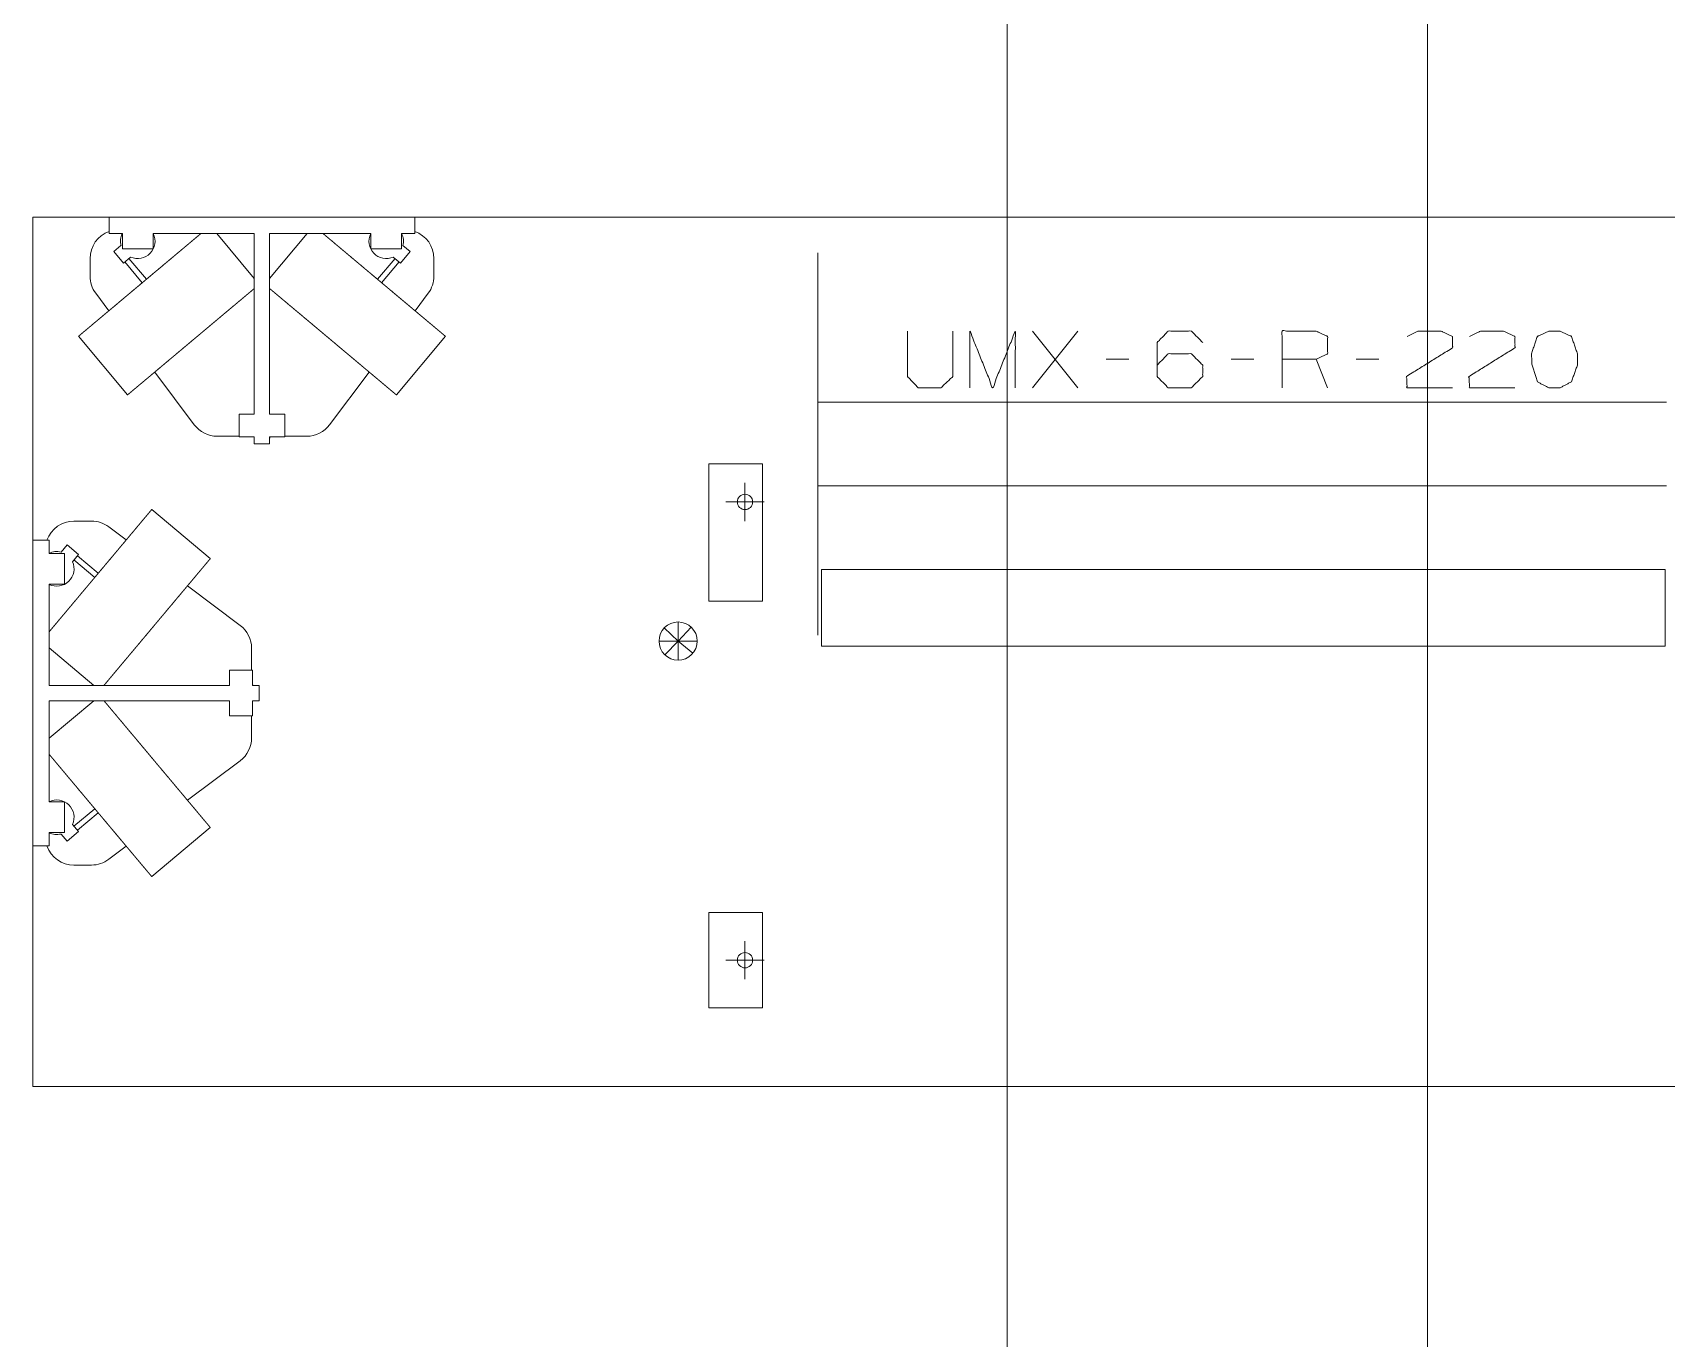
# Model space of a CAD drawing. Header units: millimetres. Extents: x 3056 to 110866, y 16649 to 58349.
# Drawn here: x 66406 to 70681, y 23888 to 27304 of the extents above; entities that cross this region are included whole.
import ezdxf

# ---------------------------------------------------------------- set-up
doc = ezdxf.new("R2010")
doc.units = ezdxf.units.MM
doc.layers.add('1', color=7, linetype='Continuous', true_color=0xffffff)

msp = doc.modelspace()

# ---------------------------------------------------------------- linework, layer by layer
at = {"layer": '1', "color": 143, "linetype": 'Continuous', "lineweight": 13}
for p, q in [((68956.5, 55863.3), (68956.5, 17870.4)), ((70056.5, 17870.4), (70056.5, 53003.3))]:
    msp.add_line(p, q, dxfattribs=at)
at = {"layer": '1', "color": 80, "linetype": 'Continuous', "lineweight": 13}
for p, q in [((66406.5, 24547.3), (66406.5, 26821.3)), ((66406.5, 24547.3), (66406.5, 26821.3)), ((66406.5, 26821.3), (72033.5, 26821.3)), ((66406.5, 26821.3), (72033.5, 26821.3)), ((66606.5, 26821.3), (66606.5, 26778.3)), ((67406.5, 26821.3), (67406.5, 26778.3)), ((66606.5, 26778.3), (66641.5, 26778.3)), ((66641.5, 26778.3), (66641.5, 26738.3)), ((66721.5, 26778.3), (66986.5, 26778.3)), ((66721.5, 26778.3), (66721.5, 26738.3)), ((66986.5, 26661.2), (66888.2, 26778.3)), ((66986.5, 26778.3), (66986.5, 26306.3)), ((67026.5, 26778.3), (67026.5, 26306.3)), ((67124.7, 26778.3), (67026.5, 26661.2)), ((67026.5, 26778.3), (67291.5, 26778.3)), ((67291.5, 26778.3), (67291.5, 26738.3)), ((67371.5, 26778.3), (67371.5, 26738.3)), ((67371.5, 26778.3), (67406.5, 26778.3)), ((66637.6, 26747.2), (66618.9, 26731.4)), ((66644.1, 26701.3), (66618.9, 26731.4)), ((66721.5, 26738.3), (66641.5, 26738.3)), ((67371.5, 26738.3), (67291.5, 26738.3)), ((67368.8, 26701.3), (67394.1, 26731.4)), ((67375.3, 26747.2), (67394.1, 26731.4)), ((66556.5, 26667.3), (66556.5, 26713.3)), ((66662.9, 26717), (66644.1, 26701.3)), ((66647.6, 26704.2), (66693.2, 26649.8)), ((66703.9, 26658.8), (66658.3, 26713.2)), ((67354.7, 26713.2), (67309, 26658.8)), ((67319.7, 26649.8), (67365.4, 26704.2)), ((67350.1, 26717), (67368.8, 26701.3)), ((67456.5, 26713.3), (67456.5, 26667.3)), ((66571.5, 26622.3), (66605.8, 26576.5)), ((67407.1, 26576.5), (67441.5, 26622.3)), ((66526.2, 26509.7), (66654.8, 26356.5)), ((67358.2, 26356.5), (67486.7, 26509.7)), ((69022.6, 26375), (69141.3, 26523.4)), ((69141.3, 26375), (69022.6, 26523.4)), ((69275.1, 26450), (69215.7, 26450)), ((69601.9, 26450), (69542.6, 26450)), ((69795.1, 26375), (69765.4, 26450)), ((69928.8, 26450), (69869.4, 26450)), ((66726, 26416.3), (66829.5, 26278.3)), ((67183.5, 26278.3), (67286.9, 26416.3)), ((70681.5, 26337.5), (68461.5, 26337.5)), ((66946.5, 26306.3), (66946.5, 26246.3)), ((66986.5, 26306.3), (66946.5, 26306.3)), ((67026.5, 26306.3), (67066.5, 26306.3)), ((67066.5, 26306.3), (67066.5, 26246.3)), ((66946.5, 26248.3), (66889.5, 26248.3)), ((66986.5, 26246.3), (66946.5, 26246.3)), ((66986.5, 26246.3), (66986.5, 26228.3)), ((67026.5, 26228.3), (66986.5, 26228.3)), ((67026.5, 26246.3), (67066.5, 26246.3)), ((67026.5, 26246.3), (67026.5, 26228.3)), ((67026.7, 26243.6), (67026.5, 26243.6)), ((67026.7, 26243.6), (67026.7, 26246.3)), ((67123.5, 26248.3), (67066.5, 26248.3)), ((68176, 26176.3), (68176, 25816.3)), ((68316, 26176.3), (68176, 26176.3)), ((68316, 25816.3), (68316, 26176.3)), ((68270.5, 26126.3), (68270.5, 26026.3)), ((68461.5, 26118.4), (70681.5, 26118.4)), ((66871.3, 25928), (66718.1, 26056.6)), ((68220.5, 26076.3), (68320.5, 26076.3)), ((66514.5, 26026.3), (66560.5, 26026.3)), ((66651.3, 25976.9), (66605.5, 26011.3)), ((66406.5, 25976.3), (66449.5, 25976.3)), ((66449.5, 25941.3), (66449.5, 25976.3)), ((66480.6, 25945.2), (66496.4, 25963.9)), ((66526.5, 25938.7), (66496.4, 25963.9)), ((66449.5, 25941.3), (66489.5, 25941.3)), ((66489.5, 25941.3), (66489.5, 25861.3)), ((66510.7, 25919.9), (66526.5, 25938.7)), ((66514.6, 25924.5), (66569, 25878.8)), ((66578, 25889.6), (66523.6, 25935.2)), ((68470.5, 25899.3), (70678.5, 25899.3)), ((68470.5, 25699.3), (68470.5, 25899.3)), ((70678.5, 25899.3), (70678.5, 25699.3)), ((66449.5, 25861.3), (66489.5, 25861.3)), ((66449.5, 25596.3), (66449.5, 25861.3)), ((66949.5, 25753.3), (66811.5, 25856.8)), ((68176, 25816.3), (68316, 25816.3)), ((68095.5, 25712.3), (68059.1, 25746.6)), ((68095.5, 25712.3), (68095.5, 25762.3)), ((68095.5, 25712.3), (68129.8, 25748.7)), ((66449.5, 25694.5), (66566.5, 25596.3)), ((66979.5, 25693.3), (66979.5, 25636.3)), ((68095.5, 25712.3), (68045.5, 25712.3)), ((68095.5, 25712.3), (68061.1, 25675.9)), ((68095.5, 25712.3), (68134.3, 25680.8)), ((68095.5, 25712.3), (68095.5, 25662.3)), ((68095.5, 25712.3), (68145.5, 25712.3)), ((70678.5, 25699.3), (68470.5, 25699.3)), ((66921.5, 25636.3), (66981.5, 25636.3)), ((66921.5, 25596.3), (66921.5, 25636.3)), ((66981.5, 25596.3), (66981.5, 25636.3)), ((66449.5, 25596.3), (66921.5, 25596.3)), ((66984.1, 25596.6), (66981.5, 25596.5)), ((66981.5, 25596.3), (66999.5, 25596.3)), ((66984.1, 25596.6), (66984.1, 25596.3)), ((66999.5, 25596.3), (66999.5, 25556.3)), ((66449.5, 25291.3), (66449.5, 25556.3)), ((66566.5, 25556.3), (66449.5, 25458.1)), ((66449.5, 25556.3), (66921.5, 25556.3)), ((66921.5, 25556.3), (66921.5, 25516.3)), ((66981.5, 25556.3), (66999.5, 25556.3)), ((66981.5, 25556.3), (66981.5, 25516.3)), ((66921.5, 25516.3), (66981.5, 25516.3)), ((66979.5, 25516.3), (66979.5, 25459.3)), ((66811.5, 25295.8), (66949.5, 25399.3)), ((66449.5, 25291.3), (66489.5, 25291.3)), ((66489.5, 25291.3), (66489.5, 25211.3)), ((66569, 25273.8), (66514.6, 25228.1)), ((66510.7, 25232.7), (66526.5, 25213.9)), ((66523.6, 25217.4), (66578, 25263)), ((66718.1, 25096), (66871.3, 25224.6)), ((66449.5, 25211.3), (66489.5, 25211.3)), ((66449.5, 25176.3), (66449.5, 25211.3)), ((66480.6, 25207.4), (66496.4, 25188.7)), ((66526.5, 25213.9), (66496.4, 25188.7)), ((66406.5, 25176.3), (66449.5, 25176.3)), ((66605.5, 25141.3), (66651.3, 25175.7)), ((66560.5, 25126.3), (66514.5, 25126.3)), ((68176, 25002.3), (68176, 24752.3)), ((68316, 25002.3), (68176, 25002.3)), ((68316, 24752.3), (68316, 25002.3)), ((68270.5, 24927.3), (68270.5, 24827.3)), ((68220.5, 24877.3), (68320.5, 24877.3)), ((68176, 24752.3), (68316, 24752.3)), ((72033.5, 24547.3), (66406.5, 24547.3)), ((72033.5, 24547.3), (66406.5, 24547.3))]:
    msp.add_line(p, q, dxfattribs=at)
for centre, radius in [((68270.5, 26076.3), 20), ((68095.5, 25712.3), 50), ((68270.5, 24877.3), 20)]:
    msp.add_circle(centre, radius, dxfattribs=at)
for centre, radius, start, end in [((66631.5, 26713.3), 75, 109.4723, 180), ((66681.5, 26758.3), 45.2, 153.7683, 194.2622), ((66681.5, 26758.3), 45.2, 245.7378, 26.2321), ((67331.5, 26758.3), 45.2, 153.7679, 294.2622), ((67331.5, 26758.3), 45.2, 345.7378, 26.2317), ((67381.5, 26713.3), 75, 0, 70.5277), ((66631.5, 26667.3), 75, 180, 216.8699), ((67381.5, 26667.3), 75, 323.1301, 0), ((66889.5, 26323.3), 75, 216.8699, 270), ((67123.5, 26323.3), 75, 270, 323.1301), ((66514.5, 25951.3), 75, 90, 160.5277), ((66560.5, 25951.3), 75, 53.1301, 90), ((66469.5, 25901.3), 45.2, 75.7378, 116.2317), ((66469.5, 25901.3), 45.2, 243.7679, 24.2622), ((66904.5, 25693.3), 75, 0, 53.1301), ((66904.5, 25459.3), 75, 306.8699, 360), ((66469.5, 25251.3), 45.2, 335.7378, 116.2321), ((66469.5, 25251.3), 45.2, 243.7683, 284.2622), ((66514.5, 25201.3), 75, 199.4723, 270), ((66560.5, 25201.3), 75, 270, 306.8699)]:
    msp.add_arc(centre, radius, start, end, dxfattribs=at)
for points, knots in [([(66846.3, 26778.3), (66843.6, 26776), (66842.1, 26774.8), (66840.7, 26773.6), (66839.2, 26772.3), (66837.7, 26771), (66834.5, 26768.4), (66832.9, 26767), (66831.3, 26765.7), (66827.9, 26762.8), (66824.4, 26759.9), (66820.8, 26756.8), (66817, 26753.7), (66813.2, 26750.5), (66811.2, 26748.8), (66807.2, 26745.5), (66805.2, 26743.8), (66803.1, 26742), (66801.1, 26740.3), (66798.9, 26738.5), (66794.7, 26734.9), (66790.3, 26731.3), (66785.8, 26727.5), (66783.6, 26725.6), (66779, 26721.8), (66776.7, 26719.9), (66774.4, 26717.9), (66769.7, 26714), (66764.9, 26709.9), (66760, 26705.9), (66757.6, 26703.8), (66752.7, 26699.7), (66750.2, 26697.6), (66745.2, 26693.4), (66740.2, 26689.2), (66735.1, 26684.9), (66730, 26680.7), (66727.4, 26678.5), (66724.8, 26676.3), (66722.2, 26674.2), (66717.1, 26669.8), (66711.9, 26665.5), (66706.7, 26661.1), (66704.1, 26658.9), (66701.5, 26656.7), (66696.3, 26652.4), (66693.7, 26650.2), (66688.4, 26645.8), (66683.3, 26641.5), (66678.1, 26637.1), (66672.9, 26632.8), (66670.3, 26630.6), (66667.8, 26628.5), (66662.6, 26624.2), (66660.1, 26622), (66657.6, 26619.9), (66652.5, 26615.7), (66650, 26613.6), (66647.5, 26611.5), (66645, 26609.4), (66640.1, 26605.3), (66635.2, 26601.2), (66630.4, 26597.1), (66625.7, 26593.1), (66623.3, 26591.2), (66621, 26589.2), (66616.4, 26585.3), (66614.1, 26583.4), (66611.8, 26581.5), (66609.6, 26579.6), (66607.4, 26577.8), (66605.1, 26575.9), (66603, 26574.1), (66598.7, 26570.5), (66596.6, 26568.7), (66594.5, 26567), (66590.4, 26563.5), (66586.4, 26560.2), (66584.4, 26558.5), (66580.5, 26555.3), (66578.7, 26553.7), (66576.8, 26552.1), (66573.2, 26549.1), (66571.4, 26547.6), (66567.9, 26544.7), (66566.2, 26543.3), (66564.6, 26541.9), (66561.4, 26539.2), (66559.8, 26537.9), (66556.8, 26535.3), (66553.9, 26532.9), (66552.5, 26531.7), (66551.1, 26530.6), (66548.5, 26528.4), (66547.2, 26527.3), (66546, 26526.3), (66543.6, 26524.3), (66541.4, 26522.4), (66540.4, 26521.6), (66539.4, 26520.7), (66537.4, 26519.1), (66536.5, 26518.4), (66535.7, 26517.6), (66534, 26516.2), (66533.3, 26515.6), (66532.6, 26515), (66531.9, 26514.4), (66531.2, 26513.9), (66530.6, 26513.4), (66530.1, 26512.9), (66529.5, 26512.5), (66529, 26512.1), (66528.6, 26511.7), (66528.2, 26511.3), (66527.5, 26510.7), (66526.9, 26510.3), (66526.7, 26510.1), (66526.5, 26509.9), (66526.4, 26509.8), (66526.3, 26509.7), (66526.2, 26509.7), (66526.2, 26509.7)], [0, 0, 0.008593, 0.013091, 0.0176, 0.0223, 0.02701, 0.036825, 0.041921, 0.047023, 0.057602, 0.068549, 0.079856, 0.09151, 0.103509, 0.109662, 0.122142, 0.12847, 0.134937, 0.141413, 0.148028, 0.161402, 0.175052, 0.18897, 0.195985, 0.210267, 0.217521, 0.224779, 0.239506, 0.254445, 0.269563, 0.277212, 0.292586, 0.300321, 0.315925, 0.331663, 0.347528, 0.363486, 0.371517, 0.379539, 0.387602, 0.403767, 0.419972, 0.436219, 0.444353, 0.452497, 0.468779, 0.476914, 0.493182, 0.509415, 0.525612, 0.541746, 0.549781, 0.557813, 0.573784, 0.581717, 0.589653, 0.605405, 0.613221, 0.621027, 0.628775, 0.644167, 0.659398, 0.674449, 0.689297, 0.696682, 0.703944, 0.718374, 0.725529, 0.732558, 0.739596, 0.746508, 0.753416, 0.760183, 0.773599, 0.780228, 0.786712, 0.799539, 0.812064, 0.818234, 0.830269, 0.836121, 0.841968, 0.853311, 0.858812, 0.869611, 0.874928, 0.880052, 0.890095, 0.89503, 0.904486, 0.913546, 0.91786, 0.922179, 0.930404, 0.934295, 0.938192, 0.945549, 0.952461, 0.955697, 0.958923, 0.964937, 0.967714, 0.970482, 0.97557, 0.97788, 0.980181, 0.982248, 0.984325, 0.986149, 0.987982, 0.989573, 0.99116, 0.992513, 0.993856, 0.996067, 0.997784, 0.9984, 0.999021, 0.999389, 0.999753, 0.999883, 1, 1]), ([(67486.7, 26509.7), (67486.7, 26509.7), (67486.7, 26509.7), (67486.5, 26509.8), (67486.4, 26509.9), (67486.2, 26510.1), (67486, 26510.3), (67485.5, 26510.7), (67484.8, 26511.3), (67484.3, 26511.7), (67483.9, 26512.1), (67483.4, 26512.5), (67482.9, 26512.9), (67481.7, 26513.9), (67480.4, 26515), (67479.7, 26515.6), (67478.9, 26516.2), (67477.3, 26517.6), (67476.4, 26518.4), (67475.5, 26519.1), (67473.6, 26520.7), (67472.6, 26521.6), (67471.5, 26522.4), (67469.3, 26524.3), (67468.1, 26525.3), (67467, 26526.3), (67465.7, 26527.3), (67464.5, 26528.4), (67463.1, 26529.5), (67461.8, 26530.6), (67460.4, 26531.7), (67459.1, 26532.9), (67457.6, 26534.1), (67456.2, 26535.3), (67454.6, 26536.6), (67451.6, 26539.2), (67450, 26540.5), (67446.7, 26543.3), (67443.3, 26546.1), (67441.5, 26547.6), (67439.8, 26549.1), (67436.2, 26552.1), (67434.3, 26553.7), (67432.4, 26555.3), (67428.6, 26558.5), (67424.6, 26561.8), (67422.6, 26563.5), (67418.5, 26567), (67416.4, 26568.7), (67414.3, 26570.5), (67412.1, 26572.3), (67410, 26574.1), (67407.8, 26575.9), (67403.4, 26579.6), (67401.1, 26581.5), (67398.9, 26583.4), (67396.6, 26585.3), (67394.3, 26587.2), (67389.6, 26591.2), (67384.9, 26595.1), (67382.5, 26597.1), (67377.7, 26601.2), (67372.8, 26605.3), (67370.4, 26607.3), (67365.4, 26611.5), (67362.9, 26613.6), (67360.4, 26615.7), (67355.4, 26619.9), (67352.8, 26622), (67350.3, 26624.2), (67345.2, 26628.5), (67342.6, 26630.6), (67340, 26632.8), (67334.9, 26637.1), (67329.7, 26641.5), (67324.5, 26645.8), (67319.3, 26650.2), (67316.7, 26652.4), (67314.1, 26654.6), (67311.5, 26656.7), (67306.3, 26661.1), (67301.1, 26665.5), (67295.9, 26669.8), (67290.7, 26674.2), (67288.1, 26676.3), (67285.5, 26678.5), (67280.4, 26682.8), (67275.3, 26687.1), (67272.8, 26689.2), (67267.8, 26693.4), (67262.8, 26697.6), (67260.3, 26699.7), (67255.4, 26703.8), (67252.9, 26705.9), (67250.5, 26707.9), (67248.1, 26709.9), (67245.7, 26712), (67240.9, 26715.9), (67236.3, 26719.9), (67233.9, 26721.8), (67229.4, 26725.6), (67227.1, 26727.5), (67224.9, 26729.4), (67222.7, 26731.3), (67218.3, 26734.9), (67216.1, 26736.8), (67211.9, 26740.3), (67209.8, 26742), (67207.7, 26743.8), (67205.7, 26745.5), (67201.7, 26748.8), (67199.8, 26750.5), (67197.8, 26752.1), (67194, 26755.3), (67192.2, 26756.8), (67188.6, 26759.9), (67186.8, 26761.3), (67185.1, 26762.8), (67181.7, 26765.7), (67178.4, 26768.4), (67176.8, 26769.7), (67175.3, 26771), (67172.2, 26773.6), (67169.4, 26776), (67166.6, 26778.3)], [0, 0, 0.000127, 0.000248, 0.000612, 0.000989, 0.001601, 0.002216, 0.003933, 0.006144, 0.007488, 0.008841, 0.010427, 0.012018, 0.015685, 0.01982, 0.02213, 0.024431, 0.029518, 0.032296, 0.035063, 0.041077, 0.044313, 0.04754, 0.054451, 0.058133, 0.061808, 0.065705, 0.069606, 0.073709, 0.077821, 0.08214, 0.086464, 0.090984, 0.095514, 0.100252, 0.109905, 0.114835, 0.125082, 0.135697, 0.141198, 0.146689, 0.158032, 0.163879, 0.169731, 0.181766, 0.194125, 0.200462, 0.213288, 0.219773, 0.226411, 0.233044, 0.239817, 0.246594, 0.260404, 0.267442, 0.274471, 0.281626, 0.288785, 0.303328, 0.318077, 0.325551, 0.340603, 0.355833, 0.363496, 0.378973, 0.386779, 0.394595, 0.410347, 0.418283, 0.426216, 0.442187, 0.450219, 0.458254, 0.474388, 0.490585, 0.506818, 0.523086, 0.53123, 0.539369, 0.547513, 0.563781, 0.580028, 0.596233, 0.612399, 0.620461, 0.628483, 0.644496, 0.660405, 0.668337, 0.684075, 0.699679, 0.707414, 0.722788, 0.730437, 0.737996, 0.745565, 0.753024, 0.76786, 0.782479, 0.789733, 0.804015, 0.81104, 0.818054, 0.824948, 0.838598, 0.845361, 0.858597, 0.865063, 0.87154, 0.877858, 0.890339, 0.8965, 0.90249, 0.914324, 0.920144, 0.931451, 0.936924, 0.942408, 0.952987, 0.963184, 0.968082, 0.97299, 0.98241, 0.991407, 1, 1]), ([(68461.5, 26727.9), (68461.5, 26727.8), (68461.5, 26727.7), (68461.5, 26727.3), (68461.5, 26727), (68461.5, 26726.3), (68461.5, 26725.3), (68461.5, 26724.2), (68461.5, 26722.9), (68461.5, 26721.3), (68461.5, 26719.5), (68461.5, 26717.6), (68461.5, 26715.4), (68461.5, 26713), (68461.5, 26710.5), (68461.5, 26709.1), (68461.5, 26706.2), (68461.5, 26703.1), (68461.5, 26701.5), (68461.5, 26698.2), (68461.5, 26694.6), (68461.5, 26690.9), (68461.5, 26686.9), (68461.5, 26682.8), (68461.5, 26678.4), (68461.5, 26673.9), (68461.5, 26669.2), (68461.5, 26664.3), (68461.5, 26659.2), (68461.5, 26654), (68461.5, 26648.6), (68461.5, 26643), (68461.5, 26637.2), (68461.5, 26631.3), (68461.5, 26628.2), (68461.5, 26622), (68461.5, 26615.6), (68461.5, 26609.1), (68461.5, 26602.4), (68461.5, 26595.6), (68461.5, 26588.6), (68461.5, 26585.1), (68461.5, 26577.9), (68461.5, 26570.5), (68461.5, 26563), (68461.5, 26559.2), (68461.5, 26551.5), (68461.5, 26543.6), (68461.5, 26535.7), (68461.5, 26527.6), (68461.5, 26519.3), (68461.5, 26511), (68461.5, 26502.5), (68461.5, 26493.9), (68461.5, 26485.3), (68461.5, 26476.5), (68461.5, 26467.6), (68461.5, 26458.6), (68461.5, 26449.5), (68461.5, 26440.3), (68461.5, 26431), (68461.5, 26421.6), (68461.5, 26412.2), (68461.5, 26402.7), (68461.5, 26393.1), (68461.5, 26383.4), (68461.5, 26373.7), (68461.5, 26363.9), (68461.5, 26354.1), (68461.5, 26344.2), (68461.5, 26339.2), (68461.5, 26329.2), (68461.5, 26324.2), (68461.5, 26314.2), (68461.5, 26304.1), (68461.5, 26294), (68461.5, 26283.9), (68461.5, 26273.8), (68461.5, 26263.6), (68461.5, 26253.4), (68461.5, 26248.3), (68461.5, 26238.1), (68461.5, 26227.9)], [0, 0, 0.000206, 0.000519, 0.001349, 0.001868, 0.003323, 0.005196, 0.007477, 0.010176, 0.013287, 0.016806, 0.020733, 0.025072, 0.029813, 0.034957, 0.03773, 0.043476, 0.049625, 0.052795, 0.059531, 0.066659, 0.074179, 0.082079, 0.090366, 0.099028, 0.108067, 0.117475, 0.127254, 0.137393, 0.147892, 0.158745, 0.169948, 0.181494, 0.193384, 0.199496, 0.211889, 0.224605, 0.237649, 0.251005, 0.264674, 0.278654, 0.285714, 0.300139, 0.314855, 0.329857, 0.337498, 0.352913, 0.368597, 0.384546, 0.400755, 0.417206, 0.433902, 0.450835, 0.467996, 0.485374, 0.502974, 0.520775, 0.538777, 0.55697, 0.575348, 0.593906, 0.612628, 0.631514, 0.650554, 0.669736, 0.689061, 0.708508, 0.728082, 0.747767, 0.767558, 0.77748, 0.797413, 0.80742, 0.827475, 0.847605, 0.867793, 0.888039, 0.908332, 0.928663, 0.949025, 0.959212, 0.979601, 1, 1]), ([(66986.5, 26634.8), (66985.4, 26633.9), (66984.4, 26633.1), (66983.3, 26632.1), (66982.2, 26631.2), (66981, 26630.2), (66979.9, 26629.3), (66978.6, 26628.2), (66976.1, 26626.1), (66974.8, 26625), (66973.4, 26623.8), (66972, 26622.7), (66969.1, 26620.2), (66967.6, 26619), (66966.1, 26617.7), (66964.5, 26616.4), (66963, 26615.1), (66959.7, 26612.3), (66958, 26610.9), (66956.3, 26609.5), (66954.5, 26608), (66952.8, 26606.5), (66951, 26605), (66949.2, 26603.5), (66945.4, 26600.4), (66941.6, 26597.1), (66939.6, 26595.5), (66937.6, 26593.8), (66935.6, 26592.1), (66933.6, 26590.4), (66929.4, 26587), (66927.3, 26585.2), (66925.2, 26583.4), (66923, 26581.6), (66918.7, 26577.9), (66916.5, 26576.1), (66912, 26572.3), (66907.4, 26568.5), (66902.8, 26564.6), (66900.4, 26562.6), (66895.6, 26558.6), (66893.3, 26556.6), (66890.8, 26554.6), (66888.4, 26552.5), (66886, 26550.5), (66883.5, 26548.4), (66881, 26546.3), (66878.6, 26544.3), (66873.6, 26540.1), (66871.1, 26538), (66866, 26533.7), (66863.5, 26531.6), (66860.9, 26529.5), (66858.4, 26527.3), (66855.8, 26525.2), (66853.2, 26523), (66850.6, 26520.8), (66848.1, 26518.7), (66845.5, 26516.5), (66840.3, 26512.1), (66837.7, 26510), (66832.5, 26505.6), (66829.9, 26503.4), (66827.3, 26501.2), (66822.1, 26496.9), (66819.5, 26494.7), (66816.9, 26492.5), (66811.7, 26488.1), (66809.1, 26486), (66806.5, 26483.8), (66803.9, 26481.6), (66798.8, 26477.3), (66796.2, 26475.1), (66793.6, 26473), (66791.1, 26470.9), (66786, 26466.6), (66781, 26462.4), (66778.5, 26460.3), (66776, 26458.2), (66773.5, 26456.1), (66771, 26454), (66766.1, 26449.9), (66763.7, 26447.9), (66758.9, 26443.8), (66754.1, 26439.8), (66749.4, 26435.9), (66747.1, 26434), (66744.8, 26432), (66742.5, 26430.1), (66740.3, 26428.2), (66735.8, 26424.5), (66731.5, 26420.8), (66727.2, 26417.2), (66725, 26415.4), (66723, 26413.7), (66718.9, 26410.3), (66714.9, 26406.9), (66712.9, 26405.2), (66711, 26403.6), (66709, 26402), (66707.2, 26400.4), (66703.5, 26397.4), (66701.7, 26395.8), (66699.9, 26394.4), (66696.5, 26391.5), (66693.1, 26388.7), (66691.5, 26387.3), (66688.3, 26384.6), (66686.8, 26383.4), (66685.3, 26382.1), (66682.4, 26379.7), (66679.6, 26377.4), (66678.3, 26376.2), (66677, 26375.1), (66675.8, 26374.1), (66674.5, 26373.1), (66672.2, 26371.1), (66671.1, 26370.2), (66668.9, 26368.4), (66667.9, 26367.5), (66666.9, 26366.7), (66666, 26365.9), (66665.1, 26365.1), (66664.2, 26364.4), (66663.4, 26363.7), (66662.6, 26363), (66661.8, 26362.4), (66661.1, 26361.8), (66659.8, 26360.7), (66659.2, 26360.2), (66658.6, 26359.7), (66658.1, 26359.3), (66657.6, 26358.8), (66657.2, 26358.5), (66656.7, 26358.1), (66656.4, 26357.8), (66656, 26357.5), (66655.5, 26357.1), (66655.3, 26356.9), (66655.1, 26356.7), (66655, 26356.6), (66654.8, 26356.5), (66654.8, 26356.5), (66654.8, 26356.5)], [0, 0, 0.003097, 0.006203, 0.009524, 0.012842, 0.016372, 0.019908, 0.023646, 0.031345, 0.035291, 0.039451, 0.043602, 0.052311, 0.056856, 0.061406, 0.066142, 0.070882, 0.080737, 0.085846, 0.09096, 0.096246, 0.101529, 0.106994, 0.112455, 0.123714, 0.135295, 0.141245, 0.147186, 0.153294, 0.159391, 0.171892, 0.178276, 0.184669, 0.191183, 0.204363, 0.211013, 0.224571, 0.238355, 0.252363, 0.259463, 0.273785, 0.280984, 0.288285, 0.295579, 0.302962, 0.310338, 0.317799, 0.325254, 0.340313, 0.347907, 0.363153, 0.370799, 0.378502, 0.386196, 0.393943, 0.401684, 0.409465, 0.417241, 0.425053, 0.440689, 0.448518, 0.464205, 0.472055, 0.479914, 0.495615, 0.503461, 0.511298, 0.526964, 0.534776, 0.542582, 0.550363, 0.565886, 0.573637, 0.581334, 0.589038, 0.604348, 0.619537, 0.62707, 0.634609, 0.642064, 0.649529, 0.664301, 0.671605, 0.686112, 0.700434, 0.714556, 0.72157, 0.728465, 0.73537, 0.742153, 0.755599, 0.768793, 0.781717, 0.788111, 0.794369, 0.80673, 0.818805, 0.824759, 0.830563, 0.836357, 0.842, 0.853107, 0.858577, 0.863876, 0.874294, 0.884357, 0.889288, 0.898795, 0.903358, 0.907917, 0.916647, 0.924975, 0.928934, 0.932903, 0.936654, 0.940415, 0.947502, 0.950833, 0.957282, 0.960401, 0.963294, 0.966195, 0.968863, 0.971543, 0.973994, 0.97644, 0.978669, 0.98089, 0.98488, 0.986649, 0.988406, 0.989946, 0.991481, 0.992774, 0.99408, 0.995137, 0.996204, 0.997861, 0.998455, 0.999045, 0.99941, 0.999761, 0.999878, 1, 1]), ([(67358.2, 26356.5), (67358.1, 26356.5), (67358.1, 26356.5), (67358, 26356.6), (67357.9, 26356.7), (67357.7, 26356.9), (67357.5, 26357.1), (67356.9, 26357.5), (67356.2, 26358.1), (67355.8, 26358.5), (67355.4, 26358.8), (67354.8, 26359.3), (67354.3, 26359.7), (67353.8, 26360.2), (67353.2, 26360.7), (67351.8, 26361.8), (67351.1, 26362.4), (67350.4, 26363), (67349.6, 26363.7), (67347.9, 26365.1), (67347, 26365.9), (67346, 26366.7), (67344, 26368.4), (67341.9, 26370.2), (67340.8, 26371.1), (67339.6, 26372.1), (67338.4, 26373.1), (67335.9, 26375.1), (67334.6, 26376.2), (67333.3, 26377.4), (67330.5, 26379.7), (67329.1, 26380.9), (67327.6, 26382.1), (67324.6, 26384.6), (67321.5, 26387.3), (67319.8, 26388.7), (67318.2, 26390), (67316.5, 26391.5), (67313, 26394.4), (67311.3, 26395.8), (67309.5, 26397.4), (67305.8, 26400.4), (67303.9, 26402), (67302, 26403.6), (67298.1, 26406.9), (67294.1, 26410.3), (67290, 26413.7), (67287.9, 26415.4), (67285.8, 26417.2), (67283.7, 26419), (67281.5, 26420.8), (67279.3, 26422.6), (67277.1, 26424.5), (67274.9, 26426.3), (67272.7, 26428.2), (67270.4, 26430.1), (67268.1, 26432), (67265.8, 26434), (67263.5, 26435.9), (67258.8, 26439.8), (67254.1, 26443.8), (67251.7, 26445.8), (67249.2, 26447.9), (67246.8, 26449.9), (67241.9, 26454), (67237, 26458.2), (67234.5, 26460.3), (67229.5, 26464.5), (67226.9, 26466.6), (67224.4, 26468.7), (67219.3, 26473), (67214.2, 26477.3), (67211.6, 26479.5), (67209, 26481.6), (67203.9, 26486), (67201.3, 26488.1), (67196.1, 26492.5), (67193.5, 26494.7), (67190.9, 26496.9), (67188.3, 26499), (67185.7, 26501.2), (67180.5, 26505.6), (67177.9, 26507.8), (67175.3, 26510), (67172.7, 26512.1), (67167.5, 26516.5), (67164.9, 26518.7), (67162.3, 26520.8), (67159.7, 26523), (67157.2, 26525.2), (67154.6, 26527.3), (67152, 26529.5), (67146.9, 26533.7), (67144.4, 26535.9), (67141.9, 26538), (67139.4, 26540.1), (67134.4, 26544.3), (67131.9, 26546.3), (67127, 26550.5), (67124.5, 26552.5), (67122.1, 26554.6), (67117.3, 26558.6), (67114.9, 26560.6), (67110.2, 26564.6), (67105.5, 26568.5), (67101, 26572.3), (67096.5, 26576.1), (67094.3, 26577.9), (67089.9, 26581.6), (67087.7, 26583.4), (67085.6, 26585.2), (67083.5, 26587), (67081.4, 26588.7), (67079.3, 26590.4), (67077.3, 26592.1), (67075.3, 26593.8), (67071.4, 26597.1), (67067.5, 26600.4), (67065.6, 26601.9), (67063.8, 26603.5), (67062, 26605), (67058.4, 26608), (67055, 26610.9), (67053.3, 26612.3), (67050, 26615.1), (67048.4, 26616.4), (67046.8, 26617.7), (67045.3, 26619), (67043.8, 26620.2), (67040.9, 26622.7), (67039.6, 26623.8), (67038.2, 26625), (67035.6, 26627.2), (67034.3, 26628.2), (67033.1, 26629.3), (67031.9, 26630.2), (67030.7, 26631.2), (67028.5, 26633.1), (67027.5, 26633.9), (67026.5, 26634.8)], [0, 0, 0.000122, 0.000239, 0.0006, 0.000955, 0.001545, 0.002139, 0.003796, 0.00593, 0.007226, 0.008528, 0.010063, 0.011594, 0.013351, 0.01512, 0.01911, 0.02134, 0.02356, 0.026015, 0.031137, 0.033814, 0.036706, 0.042718, 0.049167, 0.052498, 0.056041, 0.059594, 0.067096, 0.071065, 0.075025, 0.083352, 0.087724, 0.092092, 0.101204, 0.110711, 0.115651, 0.120586, 0.125705, 0.136122, 0.141422, 0.146891, 0.157998, 0.163641, 0.169436, 0.181203, 0.193268, 0.205629, 0.211887, 0.218281, 0.224678, 0.231215, 0.237746, 0.244408, 0.251065, 0.257844, 0.264627, 0.271532, 0.278428, 0.285442, 0.299563, 0.313885, 0.321097, 0.328401, 0.335696, 0.350468, 0.365397, 0.372926, 0.388054, 0.395657, 0.403303, 0.418662, 0.43411, 0.441857, 0.449633, 0.46523, 0.473032, 0.488698, 0.496544, 0.504381, 0.51224, 0.52009, 0.53579, 0.543637, 0.551477, 0.559306, 0.574942, 0.582753, 0.590529, 0.59831, 0.606052, 0.613799, 0.621492, 0.63685, 0.644496, 0.652087, 0.659681, 0.67474, 0.682204, 0.697041, 0.704414, 0.711718, 0.726217, 0.733417, 0.74763, 0.761638, 0.775422, 0.78898, 0.795629, 0.808809, 0.815333, 0.821717, 0.82811, 0.834351, 0.840601, 0.846699, 0.852806, 0.864707, 0.876287, 0.881917, 0.887537, 0.893007, 0.903745, 0.914146, 0.919254, 0.929109, 0.933849, 0.938586, 0.943135, 0.94768, 0.956389, 0.960549, 0.9647, 0.972597, 0.976345, 0.980083, 0.983618, 0.987148, 0.993798, 0.996894, 1, 1]), ([(68695.7, 26523.4), (68695.7, 26404.7), (68723.8, 26375), (68783.2, 26375), (68814.4, 26404.7), (68814.4, 26523.4)], [0, 0, 0.311785, 0.419153, 0.575052, 0.688215, 1, 1]), ([(68859.1, 26375), (68859.1, 26523.4), (68918.5, 26375), (68977.9, 26523.4), (68977.9, 26375)], [0, 0, 0.240728, 0.500002, 0.759272, 1, 1]), ([(69349.4, 26434.4), (69377.6, 26464.1), (69438.5, 26464.1), (69468.2, 26434.4), (69468.2, 26404.7), (69438.5, 26375), (69377.6, 26375), (69349.4, 26404.7), (69349.4, 26493.7), (69377.6, 26523.4), (69438.5, 26523.4), (69468.2, 26493.7)], [0, 0, 0.074326, 0.185075, 0.261387, 0.315348, 0.39166, 0.502409, 0.576735, 0.738613, 0.812939, 0.923688, 1, 1]), ([(69676.3, 26375), (69676.3, 26523.4), (69765.4, 26523.4), (69795.1, 26509.4), (69795.1, 26464.1), (69765.4, 26450), (69676.3, 26450)], [0, 0, 0.339226, 0.542766, 0.617836, 0.72139, 0.79646, 1, 1]), ([(70003.2, 26509.4), (70031.3, 26523.4), (70092.3, 26523.4), (70121.9, 26509.4), (70121.9, 26479.7), (70001.6, 26404.7), (70003.2, 26375), (70121.9, 26375)], [0, 0, 0.070636, 0.207524, 0.281313, 0.347998, 0.666471, 0.733248, 1, 1]), ([(70166.6, 26509.4), (70194.8, 26523.4), (70255.7, 26523.4), (70285.4, 26509.4), (70285.4, 26479.7), (70165.1, 26404.7), (70166.6, 26375), (70285.4, 26375)], [0, 0, 0.070635, 0.20751, 0.281309, 0.347994, 0.666473, 0.73325, 1, 1]), ([(70403.5, 26375), (70433.2, 26390.6), (70448.8, 26434.4), (70448.8, 26464.1), (70433.2, 26509.4), (70403.5, 26523.4), (70373.8, 26523.4), (70344.1, 26509.4), (70328.5, 26464.1), (70330.1, 26434.4), (70344.1, 26390.6), (70373.8, 26375), (70403.5, 26375)], [0, 0, 0.076269, 0.181884, 0.249374, 0.358343, 0.433023, 0.500525, 0.575205, 0.684174, 0.751758, 0.856229, 0.932498, 1, 1]), ([(68461.5, 26227.9), (68461.5, 26217.7), (68461.5, 26207.6), (68461.5, 26197.4), (68461.5, 26187.2), (68461.5, 26177), (68461.5, 26166.9), (68461.5, 26156.8), (68461.5, 26146.7), (68461.5, 26136.7), (68461.5, 26126.7), (68461.5, 26116.7), (68461.5, 26106.8), (68461.5, 26096.9), (68461.5, 26087.1), (68461.5, 26077.3), (68461.5, 26072.5), (68461.5, 26062.8), (68461.5, 26053.2), (68461.5, 26043.7), (68461.5, 26034.3), (68461.5, 26024.9), (68461.5, 26020.2), (68461.5, 26011), (68461.5, 26001.9), (68461.5, 25992.8), (68461.5, 25983.9), (68461.5, 25975), (68461.5, 25966.3), (68461.5, 25957.6), (68461.5, 25949.1), (68461.5, 25940.7), (68461.5, 25932.4), (68461.5, 25924.2), (68461.5, 25916.2), (68461.5, 25908.3), (68461.5, 25900.5), (68461.5, 25892.9), (68461.5, 25885.4), (68461.5, 25878), (68461.5, 25870.8), (68461.5, 25867.3), (68461.5, 25860.3), (68461.5, 25853.4), (68461.5, 25846.8), (68461.5, 25840.2), (68461.5, 25837), (68461.5, 25830.8), (68461.5, 25824.6), (68461.5, 25818.7), (68461.5, 25812.9), (68461.5, 25807.3), (68461.5, 25801.9), (68461.5, 25796.6), (68461.5, 25791.6), (68461.5, 25789.1), (68461.5, 25784.3), (68461.5, 25779.7), (68461.5, 25775.3), (68461.5, 25771.1), (68461.5, 25767), (68461.5, 25763.2), (68461.5, 25759.5), (68461.5, 25756), (68461.5, 25752.8), (68461.5, 25749.7), (68461.5, 25746.8), (68461.5, 25744.1), (68461.5, 25741.7), (68461.5, 25739.4), (68461.5, 25737.3), (68461.5, 25735.5), (68461.5, 25733.8), (68461.5, 25732.4), (68461.5, 25731.1), (68461.5, 25730.1), (68461.5, 25729.2), (68461.5, 25728.6), (68461.5, 25728.2), (68461.5, 25728), (68461.5, 25727.9)], [0, 0, 0.020399, 0.040788, 0.061161, 0.081508, 0.101822, 0.122095, 0.142314, 0.162476, 0.182568, 0.202587, 0.22252, 0.242364, 0.262102, 0.281734, 0.301245, 0.310939, 0.330264, 0.349446, 0.368486, 0.387372, 0.406094, 0.415418, 0.433886, 0.452174, 0.470271, 0.488178, 0.505879, 0.523368, 0.54064, 0.55769, 0.574507, 0.59108, 0.60741, 0.623492, 0.639309, 0.654861, 0.670143, 0.68514, 0.699856, 0.714281, 0.721346, 0.735321, 0.748995, 0.762351, 0.775395, 0.781835, 0.794387, 0.806616, 0.818501, 0.830052, 0.841255, 0.852108, 0.862607, 0.872746, 0.877635, 0.887229, 0.896452, 0.9053, 0.913777, 0.921868, 0.929578, 0.936902, 0.943834, 0.950375, 0.956524, 0.96227, 0.967615, 0.972557, 0.977098, 0.98123, 0.984956, 0.988268, 0.991173, 0.993661, 0.99574, 0.997402, 0.998651, 0.999481, 0.999899, 1, 1]), ([(66718.1, 26056.6), (66718.1, 26056.5), (66718, 26056.5), (66717.9, 26056.4), (66717.8, 26056.2), (66717.7, 26056.1), (66717.5, 26055.9), (66717.3, 26055.6), (66717, 26055.3), (66716.4, 26054.6), (66716.1, 26054.2), (66715.7, 26053.7), (66715.3, 26053.2), (66714.9, 26052.7), (66714.4, 26052.1), (66713.9, 26051.5), (66713.3, 26050.9), (66712.8, 26050.2), (66712.1, 26049.5), (66711.5, 26048.7), (66710.2, 26047.1), (66709.4, 26046.2), (66708.7, 26045.3), (66707.9, 26044.4), (66707.1, 26043.4), (66705.3, 26041.3), (66704.4, 26040.2), (66703.5, 26039.1), (66701.5, 26036.8), (66700.4, 26035.5), (66699.4, 26034.3), (66698.3, 26033), (66696, 26030.3), (66694.9, 26028.9), (66692.4, 26026), (66689.9, 26023), (66688.6, 26021.4), (66685.9, 26018.2), (66683.1, 26014.8), (66681.6, 26013.1), (66678.7, 26009.6), (66675.6, 26006), (66674.1, 26004.1), (66670.9, 26000.3), (66667.6, 25996.4), (66665.9, 25994.4), (66662.5, 25990.4), (66659.1, 25986.2), (66657.3, 25984.1), (66653.7, 25979.8), (66651.9, 25977.6), (66650, 25975.4), (66648.1, 25973.2), (66644.4, 25968.7), (66642.4, 25966.4), (66638.6, 25961.8), (66634.6, 25957.1), (66632.7, 25954.7), (66630.6, 25952.3), (66628.6, 25950), (66626.6, 25947.5), (66622.5, 25942.7), (66620.5, 25940.2), (66618.4, 25937.7), (66616.3, 25935.2), (66614.2, 25932.7), (66612.1, 25930.2), (66607.9, 25925.2), (66603.6, 25920.1), (66599.3, 25915), (66595, 25909.9), (66592.8, 25907.3), (66590.7, 25904.7), (66586.3, 25899.5), (66582, 25894.3), (66577.6, 25889.1), (66575.4, 25886.5), (66571, 25881.3), (66568.8, 25878.7), (66566.7, 25876.1), (66564.5, 25873.5), (66560.1, 25868.3), (66555.8, 25863.1), (66553.6, 25860.5), (66551.4, 25857.9), (66547.1, 25852.8), (66545, 25850.3), (66540.7, 25845.2), (66538.6, 25842.6), (66536.5, 25840.1), (66534.3, 25837.6), (66530.1, 25832.6), (66528.1, 25830.1), (66526, 25827.6), (66521.9, 25822.7), (66519.9, 25820.3), (66515.8, 25815.5), (66511.8, 25810.8), (66509.9, 25808.4), (66507.9, 25806.1), (66506, 25803.8), (66504, 25801.5), (66502.1, 25799.2), (66500.2, 25796.9), (66498.4, 25794.7), (66494.6, 25790.3), (66492.8, 25788.1), (66489.2, 25783.8), (66487.5, 25781.7), (66485.7, 25779.6), (66484, 25777.6), (66482.3, 25775.5), (66480.6, 25773.5), (66477.3, 25769.6), (66475.7, 25767.7), (66472.5, 25763.9), (66470.9, 25762), (66467.9, 25758.4), (66464.9, 25754.9), (66463.5, 25753.2), (66460.7, 25749.9), (66459.4, 25748.2), (66458.1, 25746.7), (66455.5, 25743.6), (66454.2, 25742.1), (66451.8, 25739.2), (66449.5, 25736.4)], [0, 0, 0.00013, 0.000252, 0.000624, 0.000984, 0.001609, 0.00222, 0.003074, 0.003937, 0.006148, 0.007501, 0.008845, 0.010435, 0.012018, 0.013851, 0.01568, 0.017752, 0.019819, 0.022133, 0.024439, 0.029526, 0.032291, 0.035068, 0.038074, 0.041077, 0.047539, 0.050999, 0.054451, 0.061812, 0.065713, 0.069601, 0.073712, 0.082143, 0.086462, 0.095522, 0.104978, 0.109908, 0.119952, 0.130392, 0.135695, 0.146688, 0.158036, 0.163882, 0.175747, 0.187947, 0.194123, 0.2068, 0.219776, 0.226408, 0.239823, 0.246596, 0.253499, 0.260411, 0.274477, 0.281632, 0.296054, 0.310704, 0.318075, 0.325557, 0.333031, 0.340608, 0.355839, 0.363496, 0.371227, 0.37897, 0.386785, 0.394591, 0.410348, 0.42622, 0.442189, 0.458254, 0.466317, 0.474388, 0.490585, 0.506818, 0.523086, 0.531225, 0.547503, 0.55565, 0.563777, 0.571911, 0.588143, 0.604331, 0.612394, 0.620464, 0.636509, 0.644494, 0.660404, 0.668336, 0.676201, 0.684074, 0.699677, 0.707408, 0.715142, 0.730436, 0.737994, 0.753027, 0.767857, 0.775215, 0.782477, 0.789731, 0.796876, 0.804013, 0.811041, 0.818057, 0.831844, 0.838599, 0.851978, 0.858593, 0.865061, 0.871536, 0.877851, 0.884169, 0.896496, 0.902492, 0.914316, 0.920145, 0.931452, 0.942399, 0.947685, 0.958079, 0.963172, 0.968079, 0.977692, 0.982397, 0.991412, 1, 1]), ([(66871.3, 25928), (66871.3, 25928), (66871.2, 25927.9), (66871.1, 25927.8), (66871, 25927.7), (66870.9, 25927.5), (66870.5, 25927), (66870.2, 25926.7), (66869.9, 25926.4), (66869.7, 25926), (66869.3, 25925.6), (66868.9, 25925.2), (66868.5, 25924.7), (66868.1, 25924.2), (66867.1, 25923), (66866.5, 25922.3), (66866, 25921.7), (66864.7, 25920.2), (66863.4, 25918.6), (66862.6, 25917.7), (66861.9, 25916.8), (66860.3, 25914.9), (66858.5, 25912.8), (66857.6, 25911.7), (66856.7, 25910.6), (66855.7, 25909.4), (66854.7, 25908.2), (66853.7, 25907), (66852.6, 25905.7), (66851.5, 25904.4), (66850.4, 25903.1), (66848.1, 25900.4), (66846.9, 25898.9), (66845.7, 25897.5), (66843.1, 25894.4), (66841.8, 25892.9), (66840.5, 25891.3), (66837.7, 25888), (66834.9, 25884.6), (66831.9, 25881.1), (66830.4, 25879.3), (66827.3, 25875.6), (66825.8, 25873.7), (66824.1, 25871.8), (66822.5, 25869.9), (66819.2, 25865.9), (66817.5, 25863.9), (66815.8, 25861.9), (66812.3, 25857.7), (66810.5, 25855.6), (66808.8, 25853.5), (66806.9, 25851.3), (66805.1, 25849.1), (66803.3, 25846.9), (66799.5, 25842.5), (66797.6, 25840.2), (66793.8, 25835.7), (66789.9, 25831), (66785.9, 25826.3), (66781.9, 25821.5), (66777.9, 25816.7), (66775.8, 25814.2), (66771.7, 25809.3), (66769.6, 25806.8), (66767.5, 25804.3), (66765.4, 25801.8), (66763.3, 25799.3), (66759, 25794.2), (66756.9, 25791.7), (66752.6, 25786.6), (66750.5, 25784), (66746.2, 25778.9), (66744, 25776.3), (66741.8, 25773.7), (66739.6, 25771.1), (66735.3, 25765.9), (66733.1, 25763.3), (66730.9, 25760.7), (66726.5, 25755.5), (66724.4, 25752.9), (66720, 25747.7), (66717.8, 25745.1), (66715.6, 25742.5), (66711.3, 25737.3), (66709.1, 25734.7), (66706.9, 25732.1), (66704.8, 25729.5), (66700.5, 25724.4), (66696.2, 25719.3), (66694, 25716.8), (66691.9, 25714.2), (66689.8, 25711.7), (66687.7, 25709.2), (66683.5, 25704.2), (66679.3, 25699.2), (66677.3, 25696.8), (66675.2, 25694.3), (66673.2, 25691.9), (66671.2, 25689.5), (66667.2, 25684.7), (66663.2, 25680), (66661.3, 25677.7), (66657.4, 25673.1), (66655.5, 25670.8), (66653.6, 25668.5), (66651.7, 25666.3), (66648, 25661.9), (66644.4, 25657.6), (66640.8, 25653.3), (66637.3, 25649.2), (66635.6, 25647.2), (66633.9, 25645.1), (66630.6, 25641.2), (66627.4, 25637.3), (66624.3, 25633.6), (66622.7, 25631.8), (66619.8, 25628.2), (66618.3, 25626.5), (66615.4, 25623.1), (66614.1, 25621.5), (66611.4, 25618.2), (66610.1, 25616.7), (66608.8, 25615.2), (66606.3, 25612.2), (66603.9, 25609.4), (66602.8, 25608), (66600.6, 25605.4), (66599.6, 25604.1), (66598.5, 25602.9), (66596.5, 25600.6), (66595.6, 25599.5), (66593.8, 25597.3), (66593, 25596.3)], [0, 0, 0.000125, 0.000243, 0.000598, 0.00095, 0.001548, 0.002967, 0.003795, 0.004862, 0.005924, 0.007222, 0.008527, 0.010054, 0.011593, 0.015123, 0.017118, 0.019106, 0.023556, 0.028456, 0.031137, 0.033812, 0.039598, 0.045835, 0.049162, 0.052501, 0.056045, 0.059592, 0.063344, 0.067104, 0.071065, 0.075028, 0.08336, 0.087719, 0.092086, 0.101212, 0.105953, 0.110706, 0.120586, 0.130822, 0.141421, 0.146887, 0.158003, 0.163637, 0.169436, 0.175243, 0.187153, 0.193268, 0.199375, 0.211888, 0.218289, 0.224682, 0.231213, 0.237741, 0.244407, 0.257853, 0.264628, 0.278428, 0.29245, 0.306676, 0.321093, 0.335696, 0.343086, 0.357932, 0.365388, 0.37293, 0.380459, 0.388054, 0.403307, 0.410959, 0.42636, 0.43411, 0.449633, 0.457418, 0.465221, 0.473032, 0.488698, 0.496543, 0.504385, 0.520086, 0.52794, 0.543641, 0.551478, 0.559306, 0.57495, 0.582753, 0.59053, 0.598314, 0.613799, 0.629195, 0.636842, 0.644497, 0.652087, 0.659685, 0.674744, 0.689655, 0.697033, 0.704423, 0.71171, 0.719009, 0.733417, 0.747639, 0.754639, 0.768535, 0.775423, 0.782201, 0.788976, 0.802283, 0.815324, 0.828102, 0.840605, 0.846708, 0.852802, 0.864699, 0.876287, 0.887546, 0.893003, 0.90375, 0.909033, 0.91926, 0.924182, 0.933846, 0.93859, 0.94314, 0.95204, 0.960549, 0.9647, 0.972602, 0.976342, 0.980084, 0.987154, 0.990476, 0.996891, 1, 1]), ([(66593, 25556.3), (66593.8, 25555.3), (66595.6, 25553.1), (66597.5, 25550.9), (66599.5, 25548.4), (66600.6, 25547.2), (66602.8, 25544.6), (66605.1, 25541.8), (66607.5, 25538.9), (66608.8, 25537.4), (66610.1, 25535.9), (66611.4, 25534.3), (66612.7, 25532.8), (66614.1, 25531.1), (66616.9, 25527.8), (66618.3, 25526.1), (66619.8, 25524.3), (66621.2, 25522.6), (66622.8, 25520.8), (66625.9, 25517.1), (66627.4, 25515.2), (66630.7, 25511.4), (66632.3, 25509.4), (66635.7, 25505.4), (66637.4, 25503.4), (66640.9, 25499.2), (66644.4, 25495), (66646.2, 25492.8), (66648, 25490.6), (66649.9, 25488.4), (66653.6, 25484), (66655.5, 25481.7), (66657.4, 25479.4), (66659.4, 25477.2), (66663.3, 25472.5), (66667.2, 25467.8), (66669.2, 25465.4), (66671.3, 25463), (66673.3, 25460.6), (66675.3, 25458.2), (66677.4, 25455.7), (66679.4, 25453.3), (66681.5, 25450.8), (66685.7, 25445.8), (66687.8, 25443.3), (66692, 25438.3), (66694.1, 25435.7), (66698.4, 25430.6), (66700.6, 25428.1), (66702.7, 25425.5), (66704.9, 25422.9), (66707, 25420.3), (66709.2, 25417.8), (66713.6, 25412.6), (66715.7, 25410), (66717.9, 25407.4), (66722.3, 25402.2), (66726.7, 25396.9)], [0, 0, 0.006472, 0.019852, 0.034118, 0.049277, 0.057068, 0.073536, 0.090851, 0.108989, 0.118468, 0.127939, 0.137825, 0.147694, 0.157966, 0.178877, 0.189521, 0.200537, 0.211559, 0.222926, 0.246039, 0.257774, 0.281916, 0.294312, 0.319411, 0.33214, 0.358178, 0.384795, 0.39839, 0.411978, 0.425854, 0.453842, 0.467962, 0.482309, 0.496673, 0.52587, 0.555483, 0.570505, 0.58552, 0.600715, 0.615935, 0.631302, 0.646685, 0.662215, 0.693461, 0.709144, 0.740796, 0.756724, 0.788718, 0.804763, 0.820895, 0.837021, 0.853235, 0.869432, 0.901971, 0.918292, 0.934607, 0.967289, 1, 1]), ([(66449.5, 25416.2), (66450.6, 25414.8), (66451.8, 25413.4), (66454.2, 25410.5), (66455.5, 25409), (66456.7, 25407.5), (66458.1, 25405.9), (66459.4, 25404.4), (66462.1, 25401.1), (66465, 25397.7), (66466.4, 25395.9), (66469.4, 25392.4), (66471, 25390.5), (66472.5, 25388.7), (66474.1, 25386.8), (66475.7, 25384.9), (66477.3, 25383), (66480.6, 25379), (66482.3, 25377), (66484, 25375), (66485.8, 25372.9), (66487.5, 25370.8), (66489.3, 25368.7), (66491.1, 25366.6), (66494.7, 25362.2), (66496.6, 25360), (66498.4, 25357.8), (66502.2, 25353.3), (66504.2, 25351), (66506.1, 25348.7), (66510, 25344), (66513.9, 25339.3), (66518, 25334.5), (66520, 25332.1), (66524.1, 25327.2), (66528.2, 25322.3), (66530.3, 25319.8), (66532.4, 25317.3), (66536.6, 25312.3), (66540.9, 25307.2), (66545.2, 25302.1), (66547.3, 25299.5), (66551.6, 25294.4), (66553.8, 25291.8), (66556, 25289.2), (66558.2, 25286.6), (66562.5, 25281.4), (66564.7, 25278.8), (66566.9, 25276.2), (66569.1, 25273.6), (66573.5, 25268.4)], [0, 0, 0.009308, 0.018644, 0.038194, 0.048397, 0.058629, 0.069271, 0.079921, 0.102052, 0.125009, 0.136906, 0.16106, 0.173319, 0.185984, 0.198632, 0.211649, 0.224684, 0.25142, 0.265146, 0.278866, 0.292922, 0.306972, 0.321334, 0.335703, 0.365056, 0.380012, 0.394985, 0.425458, 0.440976, 0.456476, 0.487982, 0.519973, 0.552403, 0.568809, 0.601833, 0.635218, 0.652011, 0.668933, 0.702979, 0.73726, 0.771811, 0.789141, 0.823977, 0.841483, 0.858995, 0.87655, 0.911755, 0.929366, 0.947009, 0.964669, 1, 1]), ([(66726.7, 25396.9), (66731, 25391.7), (66733.2, 25389.1), (66735.4, 25386.5), (66737.6, 25383.9), (66739.8, 25381.4), (66741.9, 25378.8), (66746.3, 25373.6), (66748.4, 25371), (66752.7, 25365.9), (66757, 25360.8), (66761.3, 25355.7), (66763.4, 25353.2), (66765.5, 25350.7), (66767.6, 25348.2), (66769.7, 25345.7), (66771.8, 25343.2), (66773.9, 25340.7), (66778, 25335.8), (66780, 25333.4), (66784, 25328.6), (66786, 25326.2), (66790, 25321.5), (66791.9, 25319.2), (66793.9, 25316.9), (66795.8, 25314.6), (66797.7, 25312.3), (66799.6, 25310), (66801.5, 25307.8), (66805.2, 25303.4), (66807, 25301.2), (66810.6, 25296.9), (66812.4, 25294.8), (66814.1, 25292.7), (66815.9, 25290.7), (66819.3, 25286.6), (66822.6, 25282.7), (66825.8, 25278.8), (66828.9, 25275.1), (66830.5, 25273.3), (66832, 25271.4), (66833.5, 25269.7), (66836.4, 25266.2), (66837.8, 25264.5), (66839.1, 25262.9), (66840.5, 25261.3), (66841.8, 25259.7), (66843.2, 25258.1), (66844.4, 25256.6), (66845.7, 25255.1), (66846.9, 25253.7), (66848.1, 25252.2), (66850.4, 25249.4), (66852.6, 25246.8), (66853.7, 25245.6), (66854.7, 25244.3), (66856.7, 25242), (66857.6, 25240.9), (66858.6, 25239.8), (66859.4, 25238.7), (66861.1, 25236.8), (66861.9, 25235.8), (66863.4, 25234), (66864.1, 25233.2), (66865.4, 25231.7), (66866.5, 25230.3), (66867.1, 25229.6), (66868.1, 25228.4), (66868.5, 25227.9), (66868.9, 25227.4), (66869.7, 25226.6), (66869.9, 25226.2), (66870.2, 25225.8), (66870.5, 25225.6), (66870.7, 25225.3), (66870.9, 25225.1), (66871, 25224.9), (66871.1, 25224.8), (66871.2, 25224.7), (66871.3, 25224.6), (66871.3, 25224.6)], [0, 0, 0.030206, 0.045289, 0.060387, 0.075438, 0.090503, 0.105511, 0.135509, 0.150466, 0.180256, 0.209886, 0.239318, 0.253916, 0.268539, 0.283029, 0.297495, 0.311859, 0.326207, 0.354603, 0.368651, 0.396553, 0.410401, 0.437761, 0.451234, 0.464721, 0.477986, 0.491256, 0.504286, 0.517339, 0.542947, 0.55551, 0.580359, 0.592669, 0.604689, 0.616716, 0.640213, 0.663116, 0.685427, 0.707095, 0.717629, 0.728138, 0.738328, 0.758353, 0.768193, 0.777691, 0.787182, 0.796321, 0.805445, 0.814217, 0.822974, 0.831378, 0.839759, 0.855784, 0.871009, 0.878236, 0.885457, 0.89908, 0.905497, 0.911899, 0.917885, 0.929436, 0.935004, 0.945302, 0.950003, 0.958992, 0.967113, 0.970937, 0.977731, 0.980669, 0.983615, 0.988607, 0.990652, 0.992705, 0.994299, 0.995885, 0.997036, 0.99818, 0.998849, 0.999541, 0.999767, 1, 1]), ([(66573.5, 25268.4), (66575.6, 25265.8), (66577.8, 25263.2), (66580, 25260.6), (66582.2, 25258), (66584.4, 25255.4), (66586.6, 25252.8), (66588.7, 25250.2), (66590.9, 25247.6), (66595.2, 25242.5), (66599.5, 25237.3), (66603.8, 25232.2), (66608.1, 25227.1), (66610.2, 25224.6), (66612.3, 25222.1), (66616.5, 25217.1), (66620.6, 25212.2), (66624.7, 25207.3), (66628.8, 25202.4), (66632.8, 25197.7), (66634.8, 25195.3), (66638.7, 25190.6), (66640.7, 25188.3), (66642.6, 25186), (66644.5, 25183.7), (66646.4, 25181.5), (66648.3, 25179.2), (66652, 25174.8), (66655.6, 25170.5), (66657.4, 25168.4), (66660.9, 25164.2), (66662.7, 25162.1), (66666.1, 25158), (66669.4, 25154.1), (66671, 25152.2), (66674.2, 25148.4), (66675.7, 25146.5), (66678.8, 25142.9), (66680.2, 25141.1), (66683.1, 25137.7), (66684.6, 25136), (66685.9, 25134.3), (66687.3, 25132.7), (66688.6, 25131.1), (66690, 25129.6), (66692.5, 25126.5), (66694.9, 25123.6), (66697.2, 25120.9), (66699.4, 25118.3), (66700.5, 25117), (66702.5, 25114.6), (66703.5, 25113.4), (66704.4, 25112.3), (66705.3, 25111.2), (66706.2, 25110.2), (66707.1, 25109.2), (66707.9, 25108.2), (66708.7, 25107.2), (66709.4, 25106.3), (66710.2, 25105.5), (66710.9, 25104.6), (66711.5, 25103.8), (66712.2, 25103.1), (66712.8, 25102.4), (66713.3, 25101.7), (66713.9, 25101), (66714.9, 25099.9), (66715.3, 25099.4), (66715.7, 25098.9), (66716.1, 25098.4), (66716.4, 25098), (66716.7, 25097.6), (66717, 25097.3), (66717.5, 25096.7), (66717.8, 25096.3), (66717.9, 25096.2), (66718, 25096.1), (66718.1, 25096.1), (66718.1, 25096)], [0, 0, 0.015092, 0.0302, 0.045283, 0.060382, 0.075432, 0.090497, 0.105505, 0.120529, 0.15046, 0.180251, 0.209882, 0.239304, 0.253927, 0.268526, 0.297506, 0.326194, 0.354599, 0.382685, 0.410413, 0.424078, 0.451246, 0.464718, 0.477989, 0.491244, 0.504298, 0.517337, 0.542945, 0.568052, 0.580362, 0.604678, 0.616714, 0.640202, 0.663115, 0.674265, 0.69626, 0.707109, 0.728128, 0.738327, 0.758343, 0.768192, 0.77769, 0.787172, 0.796312, 0.805436, 0.822988, 0.839758, 0.855775, 0.871009, 0.878236, 0.892259, 0.899086, 0.905497, 0.911899, 0.917876, 0.923868, 0.929436, 0.935019, 0.940153, 0.945303, 0.950003, 0.95471, 0.958992, 0.963265, 0.967104, 0.970928, 0.977722, 0.980661, 0.983615, 0.986111, 0.988623, 0.990652, 0.992697, 0.995901, 0.998172, 0.998849, 0.999533, 0.999759, 1, 1])]:
    msp.add_open_spline(points, degree=1, knots=knots, dxfattribs=at)

doc.saveas('drawing.dxf')
